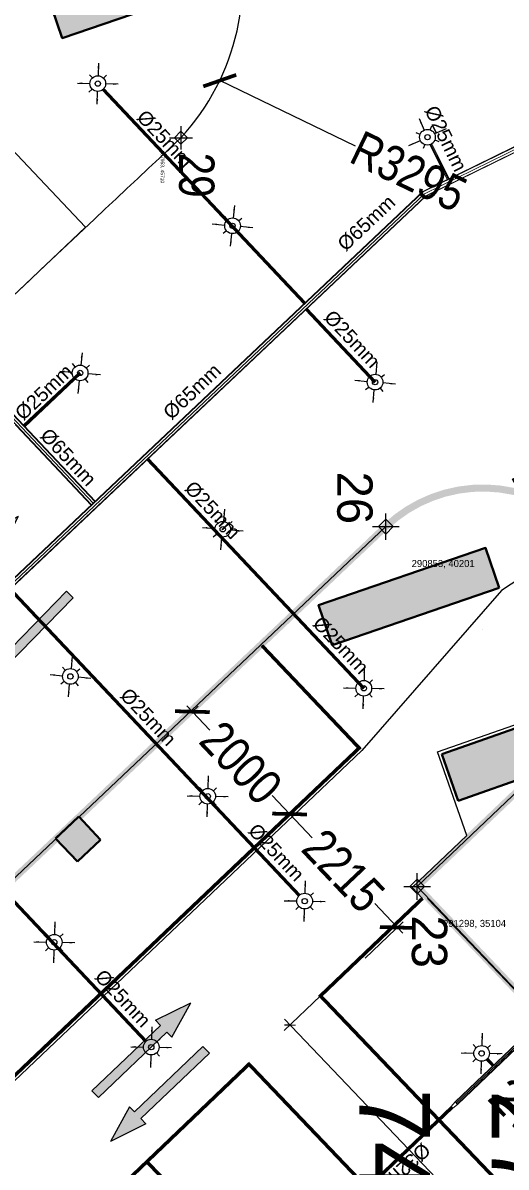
# Model space of a CAD drawing. Header units: inches. Extents: x 257070 to 799932, y -17980 to 269260.
# Drawn here: x 285714 to 292558, y 31130 to 47336 of the extents above; entities that cross this region are included whole.
import ezdxf

# ---------------------------------------------------------------- set-up
doc = ezdxf.new("R2010")
doc.units = ezdxf.units.IN
doc.header["$MEASUREMENT"] = 0
doc.header["$PDMODE"] = 99
doc.header["$PDSIZE"] = 100
for name, color, linetype in [('0-AES-F-SPRINKLER', 10, 'Continuous'), ('2 wheeler barrier', 170, 'Continuous'), ('basement-1 r.c.c.$0$DSP_R.C.C. HATCH', 253, 'Continuous'), ('basement1_AP$0$A-_ROAD----_E-_-', 2, 'Continuous'), ('DSP_CUT-OUT', 252, 'Continuous'), ('DSP_MISCELANEOUS', 252, 'Continuous'), ('DSP_SLAB CO-ORDINATES', 160, 'Continuous'), ('DSP_TEXT', 6, 'Continuous'), ('DSP_TREE CO-ORDINATES', 206, 'Continuous'), ('REFRISYNTH - AC CIVIL PROVISION', 12, 'Continuous'), ('RETAIL', 40, 'Continuous'), ('ROAD', 8, 'Continuous')]:
    doc.layers.add(name, color=color, linetype=linetype)
for name, color, linetype, lineweight in [('0-AES-F-SPRINKLER PIPE', 10, 'Continuous', 15), ('07--DIM-2', 2, 'Continuous', 25), ('E--CONCRETE-4', 4, 'Continuous', 40), ('E--CONCRETE-SHADE', 253, 'Continuous', 20), ('M--TILING-2', 252, 'Continuous', 18)]:
    doc.layers.add(name, color=color, linetype=linetype, lineweight=lineweight)
doc.layers.add('CORE -E', color=7, linetype='Continuous', true_color=0x642d8b)
doc.styles.get("Standard").update_dxf_attribs({"font": 'arial.ttf'})
doc.styles.add('TEXT style 175', font='GOTHIC.TTF')
doc.styles.add('TEXT style 200', font='ARIALN.TTF')
doc.styles.add('TEXT style 75', font='ARIALN.TTF')
doc.dimstyles.new('75', dxfattribs={"dimscale": 1.5, "dimtxt": 200, "dimasz": 113, "dimexe": 113, "dimexo": 0, "dimgap": 25, "dimtad": 0, "dimdec": 0, "dimrnd": 5, "dimzin": 0, "dimdsep": 46, "dimtxsty": 'TEXT style 75', "dimblk": 'ARCHTICK', "dimcen": 0.09, "dimdle": 113, "dimclrd": 8, "dimclre": 8, "dimclrt": 256, "dimadec": 0, "dimazin": 0, "dimtfac": 1, "dimtdec": 0, "dimtofl": 0, "dimtmove": 1, "dimatfit": 3, "dimldrblk": 'OPEN90', "dimfxl": 0, "dimtolj": 1, "dimtzin": 0, "dimarcsym": 0})
doc.dimstyles.new('ISO-25', dxfattribs={"dimtxt": 2.5, "dimasz": 2.5, "dimexe": 1.25, "dimexo": 0.625, "dimtad": 1, "dimtxsty": 'Standard', "dimcen": 2.5, "dimadec": 0, "dimazin": 0, "dimtfac": 1, "dimtmove": 0, "dimatfit": 3, "dimfxl": 1, "dimarcsym": 0})

# ---------------------------------------------------------------- blocks, each defined once
blk = doc.blocks.new('axa parking')
at = {"layer": 'RETAIL', "color": 8}
blk.add_lwpolyline([(-98837, 1157627), (-96237, 1157627), (-96237, 1162827), (-98837, 1162827)], close=True, dxfattribs=at)
blk = doc.blocks.new('_ArchTick')
at = {"color": 0, "linetype": 'ByBlock', "const_width": 0.15}
blk.add_lwpolyline([(-0.5, -0.5), (0.5, 0.5)], dxfattribs=at)
blk = doc.blocks.new('*D222')
at = {"layer": '07--DIM-2', "color": 251, "lineweight": -2, "ltscale": 1000, "transparency": 16777216}
for p, q in [((293156, 41987), (292779, 40671)), ((293506, 41987), (293156, 41987)), ((292227, 38749), (292228, 38749)), ((292227, 38749), (292227, 38749))]:
    blk.add_line(p, q, dxfattribs=at)
at = {"layer": 'DEFPOINTS', "color": 0, "ltscale": 1000, "transparency": 16777216}
for p in [(292779, 40671, 0), (292227, 38749, 0)]:
    blk.add_point(p, dxfattribs=at)
at = {"layer": '07--DIM-2', "color": 251, "lineweight": -2, "ltscale": 1000, "transparency": 16777216, "xscale": 350, "yscale": 350, "zscale": 350, "rotation": 253.9971003948297}
blk.add_blockref('_ArchTick', (292779, 40671), dxfattribs=at)
at = {"layer": '07--DIM-2', "ltscale": 1000, "transparency": 16777216, "insert": (294339, 41987), "char_height": 500, "attachment_point": 5, "rotation": 270, "style": 'TEXT style 75'}
blk.add_mtext('\\A1;R2000', dxfattribs=at)
blk = doc.blocks.new('_Open90')
at = {"color": 0, "linetype": 'ByBlock', "lineweight": -2}
for p, q in [((-0.5, 0.5), (0, 0)), ((0, 0), (-1, 0)), ((0, 0), (-0.5, -0.5))]:
    blk.add_line(p, q, dxfattribs=at)
blk = doc.blocks.new('*D297')
at = {"layer": '07--DIM-2', "color": 251, "lineweight": -2, "ltscale": 1000, "transparency": 16777216}
for p, q in [((285531, 47945), (285531, 47945)), ((285531, 47945), (285531, 47945)), ((290427, 45592), (288502, 46518))]:
    blk.add_line(p, q, dxfattribs=at)
at = {"layer": 'DEFPOINTS', "color": 0, "ltscale": 1000, "transparency": 16777216}
for p in [(285531, 47945, 0), (288502, 46518, 0)]:
    blk.add_point(p, dxfattribs=at)
at = {"layer": '07--DIM-2', "color": 251, "lineweight": -2, "ltscale": 1000, "transparency": 16777216, "xscale": 350, "yscale": 350, "zscale": 350, "rotation": 154.3335654909745}
blk.add_blockref('_ArchTick', (288502, 46518), dxfattribs=at)
at = {"layer": '07--DIM-2', "ltscale": 1000, "transparency": 16777216, "insert": (291179, 45231), "char_height": 500, "attachment_point": 5, "rotation": 334.3336, "style": 'TEXT style 75'}
blk.add_mtext('\\A1;R3295', dxfattribs=at)
blk = doc.blocks.new('*D337')
at = {"layer": '07--DIM-2', "color": 251, "lineweight": -2, "ltscale": 1000, "transparency": 16777216}
for p, q in [((289036, 35698), (289573, 36208)), ((289414, 36212), (289812, 35793)), ((291095, 34442), (290697, 34862)), ((290561, 34091), (291099, 34602))]:
    blk.add_line(p, q, dxfattribs=at)
at = {"layer": 'DEFPOINTS', "color": 0, "ltscale": 1000, "transparency": 16777216}
for p in [(289492, 36131), (289036, 35698, 0), (290561, 34091, 0)]:
    blk.add_point(p, dxfattribs=at)
at = {"layer": '07--DIM-2', "color": 251, "lineweight": -2, "ltscale": 1000, "transparency": 16777216, "xscale": 350, "yscale": 350, "zscale": 350}
for p, rotation in [((289492, 36131), 133.5199457063175), ((291017, 34524), 313.5199457063175)]:
    blk.add_blockref('_ArchTick', p, dxfattribs=dict(at, rotation=rotation))
at = {"layer": '07--DIM-2', "ltscale": 1000, "transparency": 16777216, "insert": (290254, 35327), "char_height": 500, "attachment_point": 5, "rotation": 313.5199, "style": 'TEXT style 75'}
blk.add_mtext('\\A1;2215', dxfattribs=at)
blk = doc.blocks.new('*D338')
at = {"layer": '07--DIM-2', "color": 251, "lineweight": -2, "ltscale": 1000, "transparency": 16777216}
for p, q in [((288037, 37663), (288362, 37320)), ((288105, 37572), (288196, 37659)), ((289569, 36049), (289244, 36392)), ((289036, 35698), (289573, 36208))]:
    blk.add_line(p, q, dxfattribs=at)
at = {"layer": 'DEFPOINTS', "color": 0, "ltscale": 1000, "transparency": 16777216}
for p in [(288105, 37572, 0), (288114, 37581), (289036, 35698, 0)]:
    blk.add_point(p, dxfattribs=at)
at = {"layer": '07--DIM-2', "color": 251, "lineweight": -2, "ltscale": 1000, "transparency": 16777216, "xscale": 350, "yscale": 350, "zscale": 350}
for p, rotation in [((288114, 37581), 133.5199457072917), ((289492, 36131), 313.5199457072916)]:
    blk.add_blockref('_ArchTick', p, dxfattribs=dict(at, rotation=rotation))
at = {"layer": '07--DIM-2', "ltscale": 1000, "transparency": 16777216, "insert": (288803, 36856), "char_height": 500, "attachment_point": 5, "rotation": 313.5199, "style": 'TEXT style 75'}
blk.add_mtext('\\A1;2000', dxfattribs=at)
blk = doc.blocks.new('*U142')
at = {"layer": 'DSP_SLAB CO-ORDINATES', "color": 206}
for p, q in [((0, -188), (0, 188)), ((-188, 0), (188, 0))]:
    blk.add_line(p, q, dxfattribs=at)
at = {"layer": 'DSP_SLAB CO-ORDINATES', "color": 206, "ltscale": 3.5}
blk.add_lwpolyline([(-105, 0), (0, 106), (105, 0), (0, -105), (-105, 0)], dxfattribs=at)
at = {"layer": 'DEFPOINTS', "style": 'TEXT style 175'}
blk.add_attdef('CORDINATE', (367, -572), '', height=100, dxfattribs=at)
at = {"layer": 'DSP_SLAB CO-ORDINATES', "color": 214, "style": 'TEXT style 175'}
blk.add_attdef('NO.', (-75, -409), '', height=500, rotation=270, dxfattribs=at)
blk = doc.blocks.new('*U146')
at = {"layer": 'DSP_SLAB CO-ORDINATES', "color": 206}
for p, q in [((0, -188), (0, 188)), ((-188, 0), (188, 0))]:
    blk.add_line(p, q, dxfattribs=at)
at = {"layer": 'DSP_SLAB CO-ORDINATES', "color": 206, "ltscale": 3.5}
blk.add_lwpolyline([(-105, 0), (0, 106), (105, 0), (0, -105), (-105, 0)], dxfattribs=at)
at = {"layer": 'DEFPOINTS', "style": 'TEXT style 175'}
blk.add_attdef('CORDINATE', (367, -572), '', height=100, dxfattribs=at)
at = {"layer": 'DSP_SLAB CO-ORDINATES', "color": 214, "style": 'TEXT style 175'}
blk.add_attdef('NO.', (-687, 780), '', height=500, rotation=270, dxfattribs=at)
blk = doc.blocks.new('basement1_AP$0$AR-DIR-A')
h = blk.add_hatch()
h.set_pattern_fill('ANSI31', color=8)
h.paths.add_polyline_path([(158, -458), (26, -458), (26, -1800), (-74, -1800), (92, -2335), (258, -1800), (158, -1800)])
at = {"layer": 'DSP_MISCELANEOUS', "color": 8}
for p, q in [((158, -458), (26, -458)), ((26, -458), (26, -1800)), ((158, -458), (158, -1800)), ((26, -1800), (-74, -1800)), ((-74, -1800), (92, -2335)), ((258, -1800), (92, -2335)), ((158, -1800), (258, -1800))]:
    blk.add_line(p, q, dxfattribs=at)
blk = doc.blocks.new('*U466')
at = {"layer": 'DSP_TREE CO-ORDINATES', "color": 162}
for p, q in [((0, -329), (0, 329)), ((-329, 0), (329, 0))]:
    blk.add_line(p, q, dxfattribs=at)
at = {"layer": 'DSP_TREE CO-ORDINATES', "color": 162, "ltscale": 3.5}
blk.add_lwpolyline([(-185, 0), (0, 185), (185, 0), (0, -184), (-185, 0)], dxfattribs=at)
at = {"layer": 'DEFPOINTS', "style": 'TEXT style 175'}
blk.add_attdef('CORDINATE', (367, -572), '', height=100, dxfattribs=at)
at = {"layer": 'DSP_TREE CO-ORDINATES', "color": 164, "style": 'TEXT style 200'}
blk.add_attdef('NO.', (423, -53), '', height=1000, dxfattribs=at)
blk = doc.blocks.new('*D530')
at = {"layer": '2 wheeler barrier', "color": 8, "lineweight": -2, "ltscale": 1000, "transparency": 16777216}
for p, q in [((289928, 33555), (289414, 33064)), ((289418, 33224), (300006, 22140)), ((311056, 10575), (300467, 21658)), ((311410, 11070), (310896, 10579))]:
    blk.add_line(p, q, dxfattribs=at)
at = {"layer": 'DEFPOINTS', "color": 0, "ltscale": 1000, "transparency": 16777216}
for p in [(289928, 33555, 0), (289496, 33142), (311410, 11070, 0)]:
    blk.add_point(p, dxfattribs=at)
at = {"layer": '2 wheeler barrier', "color": 8, "lineweight": -2, "ltscale": 1000, "transparency": 16777216, "xscale": 113, "yscale": 113, "zscale": 113}
for p, rotation in [((289496, 33142), 133.6929898347378), ((310978, 10657), 313.6929898347378)]:
    blk.add_blockref('_ArchTick', p, dxfattribs=dict(at, rotation=rotation))
at = {"layer": '2 wheeler barrier', "ltscale": 1000, "transparency": 16777216, "insert": (300237, 21899), "char_height": 200, "attachment_point": 5, "rotation": 313.693, "style": 'TEXT style 75'}
blk.add_mtext('\\A1;31100', dxfattribs=at)
blk = doc.blocks.new('*U603')
at = {"layer": '0-AES-F-SPRINKLER'}
for p, q in [((171672, 56809), (171672, 56871)), ((171562, 56699), (171500, 56699)), ((171672, 56588), (171672, 56526)), ((171783, 56699), (171845, 56699))]:
    blk.add_line(p, q, dxfattribs=at)
for radius in [111, 37.8]:
    blk.add_circle((171672, 56699), radius, dxfattribs=at)
at = {"layer": '0-AES-F-SPRINKLER PIPE'}
for points, override in [([(171468, 56903), (171594, 56777)], {"dimasz": 70, "dimtad": 0, "dimfxl": 13, "dimarcsym": 1}), ([(171877, 56903), (171751, 56777)], {"dimasz": 70, "dimtad": 0, "dimfxl": 13, "dimarcsym": 1}), ([(171468, 56494), (171594, 56620)], {"dimasz": 70, "dimtad": 0, "dimfxl": 13, "dimarcsym": 1}), ([(171877, 56494), (171751, 56620)], {"dimasz": 70, "dimgap": 0.625, "dimtad": 0, "dimfxl": 13, "dimarcsym": 1})]:
    blk.add_leader(points, dimstyle='ISO-25', override=override, dxfattribs=at)

msp = doc.modelspace()

# ---------------------------------------------------------------- hatches: boundary and pattern name
at = {"layer": 'E--CONCRETE-SHADE'}
for points in [[(288636.1, 47932.4), (288490.1, 48358.1), (286125.3, 47547.2), (286271.3, 47121.5)], [(292461.2, 39332.8), (292266.6, 39900.4), (289901.7, 39089.5), (290096.4, 38521.9)]]:
    msp.add_hatch(color=8, dxfattribs=at).paths.add_polyline_path(points)
at = {"layer": 'E--CONCRETE-SHADE', "ltscale": 3.5}
h = msp.add_hatch(color=8, dxfattribs=at)
h.dxf.hatch_style = 1
h.paths.add_polyline_path([(286177.4, 35785.5), (286486.8, 35458.7), (286813.6, 35768), (286504.2, 36094.8)])

# ---------------------------------------------------------------- linework, layer by layer
at = {"layer": '0-AES-F-SPRINKLER PIPE', "ltscale": 1000}
for p, q in [((291834.9, 32054.1, 0), (295187.3, 35257, 0)), ((291837.6, 32051.2, 0), (295190.1, 35254.1, 0)), ((291851.4, 32036.8, 0), (295203.9, 35239.7, 0)), ((291865.3, 32022.3, 0), (295217.7, 35225.2, 0)), ((291868, 32019.4, 0), (295220.5, 35222.3, 0)), ((286057.6, 26522.8, 0), (291779.7, 31989.7, 0)), ((286059.9, 26520.9, 0), (291781.8, 31987.5, 0)), ((286069.1, 26512.4, 0), (291790.4, 31978.5, 0)), ((286077.2, 26502.9, 0), (291799, 31969.4, 0)), ((286079, 26500.4, 0), (291801.1, 31967.3, 0))]:
    msp.add_line(p, q, dxfattribs=at)
at = {"layer": '0-AES-F-SPRINKLER PIPE', "ltscale": 1000, "elevation": 0}
for points in [[(286838.9, 46384.8), (289695, 43356.8)], [(286841.4, 46386.5), (289697.2, 43358.8)], [(286851, 46394.6), (289706.2, 43367.4)], [(286859.6, 46403.7), (289715.3, 43376)], [(286861.5, 46406), (289717.5, 43378.1)], [(294161.1, 46310.6), (291378.1, 44947.3), (276817.5, 31187.7)], [(294163.7, 46305.2), (291381.5, 44942.3), (276821.6, 31183.4)], [(294178, 46276), (291400.2, 44915.3), (276843.9, 31159.7)], [(294192.3, 46246.8), (291419, 44888.3), (276866.2, 31136.1)], [(294195, 46241.5), (291422.4, 44883.3), (276870.3, 31131.7)], [(291478.8, 45611.3), (291721.6, 45115.6)], [(291481.7, 45612.3), (291724.3, 45116.9)], [(291493.2, 45617.2), (291735.6, 45122.4)], [(291504.1, 45623.3), (291746.8, 45127.9)], [(291506.6, 45625), (291749.5, 45129.2)], [(283546, 43933), (286731.2, 40556)], [(283550.4, 43937.1), (286735.6, 40560.1)], [(283494.3, 43884.2), (286679.5, 40507.3)], [(283498.7, 43888.4), (286683.9, 40511.4)], [(283522.3, 43910.7), (286707.6, 40533.7)], [(289715.6, 43270.3), (290691.3, 42235.8)], [(289717.8, 43272.4), (290693.3, 42238.2)], [(289726.8, 43281), (290701.9, 42247.2)], [(289735.9, 43289.5), (290711.5, 42255.3)], [(289738.1, 43291.6), (290713.9, 42257.1)], [(285718.8, 41638.1), (286514, 42388.3)], [(285720.8, 41636), (286516.1, 42386.1)], [(285729.4, 41626.9), (286524.7, 42377)], [(285738, 41617.8), (286533.2, 42367.9)], [(285740, 41615.6), (286535.3, 42365.7)], [(285502.5, 39329.5), (289618.2, 34966.1)], [(285504.7, 39331.6), (289620.1, 34968.4)], [(285513.8, 39340.2), (289628.8, 34977.5)], [(285522.9, 39348.8), (289638.3, 34985.6)], [(285525.1, 39350.8), (289640.8, 34987.4)], [(283349.6, 37280.7), (287465.1, 32917.5)], [(283351.8, 37282.7), (287467.5, 32919.3)], [(283329.3, 37261.4), (287445, 32898)], [(283331.5, 37263.5), (287446.9, 32900.3)], [(283340.5, 37272.1), (287455.5, 32909.4)]]:
    msp.add_lwpolyline(points, dxfattribs=at)
at = {"layer": '0-AES-F-SPRINKLER PIPE', "ltscale": 1000}
for points in [[(287489.2, 41166.4), (290552, 37919.2)], [(287491.4, 41168.5), (290554.5, 37921)], [(287468.8, 41147.2), (290531.9, 37899.7)], [(287471, 41149.2), (290533.8, 37902)], [(287480.1, 41157.8), (290542.4, 37911.1)], [(292276, 32650.3), (292363.3, 32559)], [(292278.5, 32652.1), (292365.5, 32561.1)], [(292288, 32660.3), (292374.5, 32569.7)], [(292296.5, 32669.4), (292383.5, 32578.3)], [(292298.4, 32671.7), (292385.7, 32580.4)]]:
    msp.add_lwpolyline(points, dxfattribs=at)
at = {"layer": '0-AES-F-SPRINKLER PIPE', "ltscale": 1000, "elevation": 0}
msp.add_lwpolyline([(291834.9, 32054.1), (291868, 32019.4), (291801.1, 31967.3), (291779.7, 31989.7)], close=True, dxfattribs=at)
at = {"layer": '2 wheeler barrier', "color": 8, "const_width": 100, "elevation": 0}
msp.add_lwpolyline([(293673.6, 40130.4, 0.4128661), (290852.6, 40201.3)], format="xyb", dxfattribs=at)
for points in [[(283140.5, 32900.9), (290852.6, 40201.3)], [(315904, 13196.6), (314597.2, 13936.2), (312963.9, 12381.9), (291298.2, 35104.1), (295057.7, 38681.7)]]:
    msp.add_lwpolyline(points, dxfattribs=at)
at = {"layer": '2 wheeler barrier', "color": 8, "lineweight": 35, "ltscale": 1000, "const_width": 50, "elevation": 0}
for points in [[(289099.9, 38516.7), (290477.1, 37066.4), (283412.9, 30349.7)], [(312838.3, 12434.3), (311410.4, 11070.1), (289928.3, 33555.4), (291374.4, 34937)], [(311007.7, 9465), (288916, 32588.3), (285951.5, 29756), (306343.2, 8412.1)], [(287469.9, 31206.7), (308952.3, 8721.1)]]:
    msp.add_lwpolyline(points, dxfattribs=at)
at = {"layer": 'basement-1 r.c.c.$0$DSP_R.C.C. HATCH', "color": 8}
msp.add_trace([(293295.7, 36815.7, 0), (293063.8, 37476.1, 0), (291880.4, 36318.7, 0), (291648.5, 36979.2, 0)], dxfattribs=at)
at = {"layer": 'basement1_AP$0$A-_ROAD----_E-_-', "color": 8}
for centre, radius, start, end in [((285531.3, 47944.9, 0), 3295.6, 317.29051, 17.34566), ((2568077.1, -2378168.8, 0), 3327785, 133.2495877, 133.4812409)]:
    msp.add_arc(centre, radius, start, end, dxfattribs=at)
at = {"layer": 'DSP_CUT-OUT', "color": 8, "ltscale": 3.5, "elevation": 0}
for points in [[(295594.3, 14502, -0.0734582), (282141.7, 31344.5, -0.0734582)], [(295692.3, 14615.6, -0.0734582), (282267.2, 31423.8, -0.0734582)]]:
    msp.add_lwpolyline(points, format="xyb", dxfattribs=at)
at = {"layer": 'DSP_TEXT', "color": 8, "elevation": 0}
msp.add_lwpolyline([(293666.2, 40065.7), (292494.3, 39294.8), (290513.2, 37031.8), (283465.9, 30331.1), (304386.1, 8433.9), (306343.2, 8412.1), (285951.5, 29756), (288916, 32588.3), (311007.7, 9465), (312819.3, 10488.6), (313140.6, 10525.7), (315904, 13196.6), (314637.8, 13913.2), (312958.3, 12308.6), (312838.3, 12434.3), (311410.4, 11070.1), (289928.3, 33555.4), (291374.4, 34937), (291227.1, 35091.1), (291999.4, 35828.9), (291584.7, 37009.8), (293057.2, 37526.8), (293720.1, 37472.9), (294987, 38683.3)], close=True, dxfattribs=at)
at = {"layer": 'E--CONCRETE-4', "color": 8}
for p, q in [((293063.8, 37476.1, 0), (291648.5, 36979.2, 0)), ((291648.5, 36979.2, 0), (291880.4, 36318.7, 0)), ((291880.4, 36318.7, 0), (293295.7, 36815.7, 0))]:
    msp.add_line(p, q, dxfattribs=at)
at = {"layer": 'E--CONCRETE-4', "color": 8, "ltscale": 10}
for p, q in [((286504.2, 36094.8, 0), (286177.4, 35785.5, 0)), ((286813.6, 35768, 0), (286504.2, 36094.8, 0)), ((286177.4, 35785.5, 0), (286486.8, 35458.7, 0)), ((286486.8, 35458.7, 0), (286813.6, 35768, 0))]:
    msp.add_line(p, q, dxfattribs=at)
at = {"layer": 'E--CONCRETE-4', "color": 8, "elevation": 0}
for points in [[(288636.1, 47932.4), (288490.1, 48358.1), (286125.3, 47547.2), (286271.3, 47121.5)], [(292461.2, 39332.8), (292266.6, 39900.4), (289901.7, 39089.5), (290096.4, 38521.9)]]:
    msp.add_lwpolyline(points, close=True, dxfattribs=at)
at = {"layer": 'M--TILING-2', "color": 8, "elevation": 0}
for points in [[(289099.9, 38516.7), (290477.1, 37066.4)], [(291445.1, 34935.4), (312858.1, 12522.4)]]:
    msp.add_lwpolyline(points, dxfattribs=at)
at = {"layer": 'ROAD', "color": 8}
msp.add_line((283140.5, 32900.9, 0), (290852.6, 40201.3, 0), dxfattribs=at)

# ---------------------------------------------------------------- block references
at = {"layer": '0-AES-F-SPRINKLER', "color": 7}
for p, rotation in [((127655.4, 132307.2, 0), 313.3798441851045), ((110812.1, 53340, 0), 339.306433233698), ((135590.3, 140632.3, 0), 309.5864122270814), ((133432.4, 138548.2, 0), 309.5864122270814), ((137609.6, 138418.4, 0), 309.5864122270814), ((135451.7, 136334.3, 0), 309.5864122270814), ((133293.8, 134250.2, 0), 309.5864122270814), ((131124.4, 123187.4), 313.5797686672391), ((128913.7, 121658.6, 0), 313.5797686672391), ((130286.8, 120173.1, 0), 313.5797686672391), ((126740.5, 119590.5, 0), 313.5797686672391), ((128113.6, 118105, 0), 313.5797686672391), ((132793.4, 118016.6), 313.5797686672391)]:
    msp.add_blockref('*U603', p, dxfattribs=dict(at, rotation=rotation))
at = {"layer": 'DSP_MISCELANEOUS', "color": 8, "xscale": -1}
for p, rotation in [((283956.5, 38741.3, 0), 135.7587920846874), ((288704.9, 33041.6, 0), 313.6929898347018)]:
    msp.add_blockref('basement1_AP$0$AR-DIR-A', p, dxfattribs=dict(at, rotation=rotation))
at = {"layer": 'DSP_MISCELANEOUS', "color": 8}
for p, rotation in [((286631.5, 39632.4, 0), 315.7587920846858), ((286469.8, 31779.7, 0), 133.6929898347019)]:
    msp.add_blockref('basement1_AP$0$AR-DIR-A', p, dxfattribs=dict(at, rotation=rotation))
at = {"layer": 'DSP_SLAB CO-ORDINATES', "color": 8, "ltscale": 3.5}
for name, p, values in [('*U146', (290853.3, 40201.3, 0), {'NO.': '26', 'CORDINATE': '290853, 40201'}), ('*U142', (291298.2, 35104.1, 0), {'NO.': '23', 'CORDINATE': '291298, 35104'})]:
    msp.add_blockref(name, p, dxfattribs=at).add_auto_attribs(values)
at = {"layer": 'DSP_TREE CO-ORDINATES', "color": 8, "ltscale": 1000, "xscale": 0.5, "yscale": 0.5, "zscale": 0.5, "rotation": 270}
msp.add_blockref('*U466', (287952.9, 45709.6, 0), dxfattribs=at).add_auto_attribs({'NO.': '29', 'CORDINATE': '287953, 45710'})
at = {"layer": 'M--TILING-2', "color": 8}
for p, rotation in [((-583902, 821718.6, 0), 223.3798441792806), ((-479169.5, -834520.7, 0), 313.5797686612775)]:
    msp.add_blockref('axa parking', p, dxfattribs=dict(at, rotation=rotation))

# ---------------------------------------------------------------- texts
at = {"layer": '0-AES-F-SPRINKLER PIPE', "color": 7, "linetype": 'Continuous', "lineweight": -3, "ltscale": 0.9, "char_height": 200, "width": 685.774, "attachment_point": 2}
for s, insert, rotation in [('%%C25mm', (287798.3, 45763.5, 0), 313.32635), ('%%C25mm', (291796.2, 45742.8, 0), 296.09898), ('%%C65mm', (290508.6, 44576, 0), 43.32635), ('%%C25mm', (290450.4, 42928, 0), 313.32635), ('%%C25mm', (285941.3, 42180.1, 0), 43.32635), ('%%C65mm', (288039.4, 42189.7, 0), 43.32635), ('%%C65mm', (286430.6, 41255.1, 0), 313.32635), ('%%C25mm', (288476.9, 40508.9), 313.32635), ('%%C25mm', (290290.9, 38591.9, 0), 313.32635), ('%%C25mm', (287563.2, 37575.3, 0), 313.32635), ('%%C25mm', (289377.3, 35658.3, 0), 313.32635), ('%%C25mm', (287204, 33590.2, 0), 313.32635), ('%%C32mm', (291141.2, 31008.1, 0), 222.23933)]:
    msp.add_mtext(s, dxfattribs=dict(at, insert=insert, rotation=rotation))
at = {"layer": 'CORE -E', "color": 8}
msp.add_text('2WHEELER PARKING', height=500, rotation=314.39657, dxfattribs=at).set_placement((292272.9, 32093.6))
at = {"layer": 'REFRISYNTH - AC CIVIL PROVISION', "color": 8, "ltscale": 1000, "char_height": 1000, "attachment_point": 1, "rotation": 270, "style": 'TEXT style 175'}
for s, insert in [('74715 cfm', (291481.1, 32238.2)), ('27491 sqft', (293352.5, 32222.9, 0))]:
    msp.add_mtext_dynamic_manual_height_columns(s, width=7397.301, gutter_width=20, heights=[0], dxfattribs=dict(at, insert=insert))

# ---------------------------------------------------------------- dimensions: what is measured, and where the dimension line sits
at = {"layer": '07--DIM-2', "color": 8, "ltscale": 1000}
dim = msp.add_radius_dim(center=(285531.3, 47944.9, 0), mpoint=(288501.7, 46517.5, 0), dimstyle='75', override={"dimscale": 1, "dimtxt": 500, "dimasz": 350, "dimclrd": 251, "dimclre": 251}, dxfattribs=at)
dim.commit()
dim.dimension.update_dxf_attribs({"geometry": '*D297', "text_midpoint": (291179.2, 45230.9), "dimtype": 164})
dim = msp.add_radius_dim(center=(292227.5, 38748.8, 0), mpoint=(292778.8, 40671.3, 0), dimstyle='75', override={"dimscale": 1, "dimtxt": 500, "dimasz": 350, "dimclrd": 251, "dimclre": 251}, dxfattribs=at)
dim.commit()
dim.dimension.update_dxf_attribs({"geometry": '*D222', "text_midpoint": (293156.3, 41987.4), "dimtype": 164, "text_rotation": 270})
dim = msp.add_linear_dim(base=(288114.3, 37580.8), p1=(289035.6, 35697.5, 0), p2=(288104.9, 37571.8, 0), angle=313.51995, dimstyle='75', override={"dimscale": 1, "dimtxt": 500, "dimasz": 350, "dimclrd": 251, "dimclre": 251}, dxfattribs=at)
dim.commit()
dim.dimension.update_dxf_attribs({"geometry": '*D338', "text_midpoint": (288802.9, 36855.6)})
dim = msp.add_aligned_dim(p1=(290561.2386, 34090.9546, 0), p2=(289035.5969, 35697.5249, 0), distance=-628.785, dimstyle='75', override={"dimscale": 1, "dimtxt": 500, "dimasz": 350, "dimclrd": 251, "dimclre": 251}, dxfattribs=at)
dim.commit()
dim.dimension.update_dxf_attribs({"geometry": '*D337', "text_midpoint": (290254.3716, 35327.2255)})
at = {"layer": '2 wheeler barrier', "color": 8, "ltscale": 1000}
dim = msp.add_aligned_dim(p1=(311410.4, 11070.1, 0), p2=(289928.3, 33555.4, 0), distance=598.5, dimstyle='75', override={"dimscale": 1}, dxfattribs=at)
dim.commit()
dim.dimension.update_dxf_attribs({"geometry": '*D530', "text_midpoint": (300236.6, 21899.3)})

doc.saveas('drawing.dxf')
